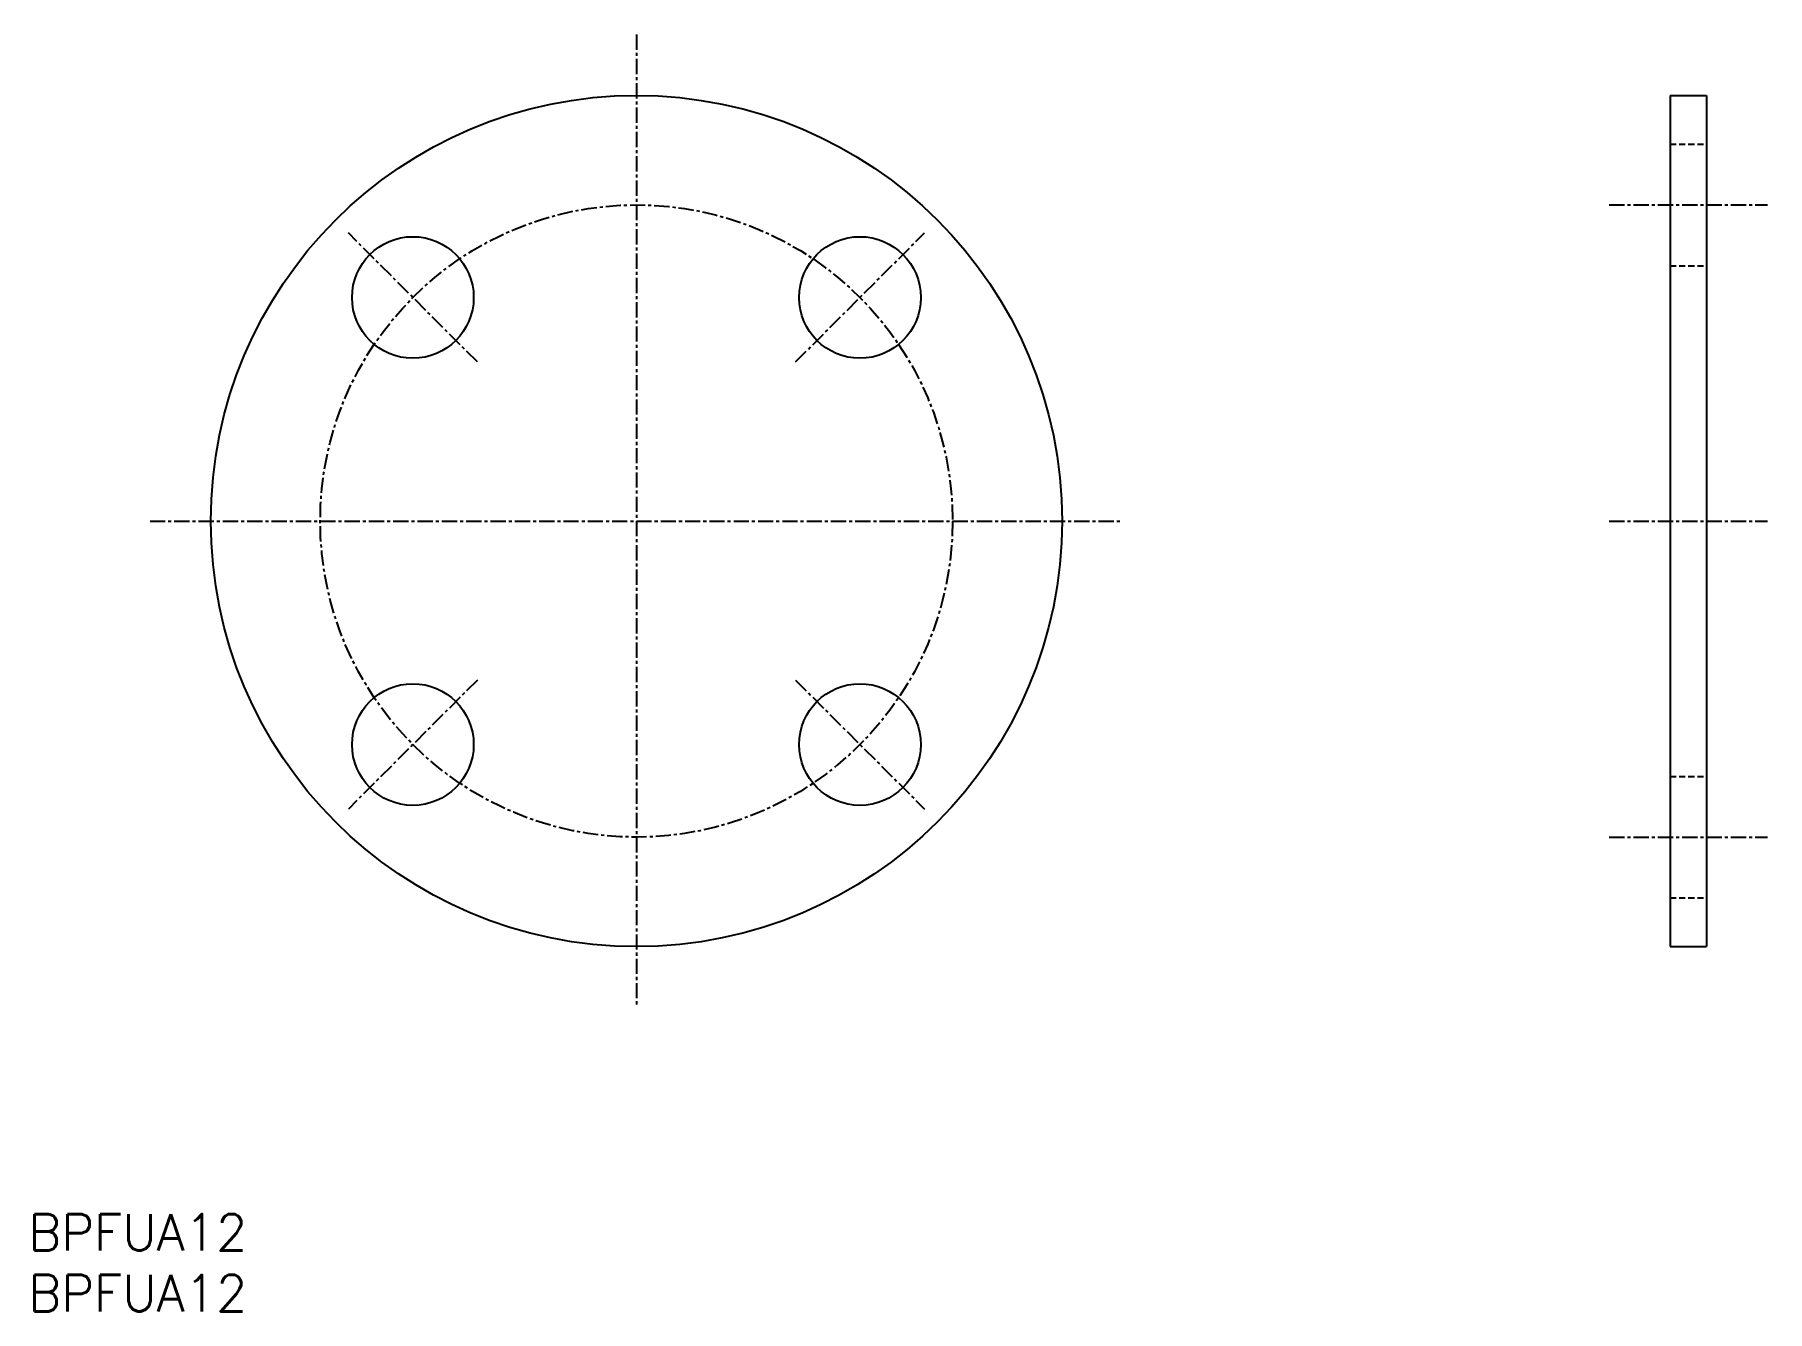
# Model space of a CAD drawing. Extents: x 1 to 143, y 0 to 105.
import ezdxf

# ---------------------------------------------------------------- set-up
doc = ezdxf.new("R2010")
doc.units = 0
doc.linetypes.add('CENTER', pattern=[2, 1.25, -0.25, 0.25, -0.25])
doc.linetypes.add('DASHED', pattern=[0.75, 0.5, -0.25])
doc.layers.get('0').update_dxf_attribs({"linetype": 'CONTINUOUS'})
doc.layers.add('CENTER', color=1, linetype='CENTER')
doc.styles.get("Standard").update_dxf_attribs({"font": 'txt.shx'})

# ---------------------------------------------------------------- blocks, each defined once
blk = doc.blocks.new('*U4')
at = {"color": 7, "linetype": 'CONTINUOUS'}
blk.add_text('BPFUA12', height=3, dxfattribs=at).set_placement((0, 0))
blk = doc.blocks.new('*U5')
at = {"color": 7, "linetype": 'CONTINUOUS'}
blk.add_text('BPFUA12', height=3, dxfattribs=at).set_placement((0, 5))

msp = doc.modelspace()

# ---------------------------------------------------------------- linework, layer by layer
at = {"color": 7, "linetype": 'CONTINUOUS'}
for p, q in [((135, 100), (135, 30)), ((135, 100), (138, 100)), ((138, 100), (138, 30)), ((135, 30), (138, 30))]:
    msp.add_line(p, q, dxfattribs=at)
at = {"color": 3, "linetype": 'DASHED'}
for p, q in [((135, 96), (138, 96)), ((135, 86), (138, 86)), ((135, 44), (138, 44)), ((135, 34), (138, 34))]:
    msp.add_line(p, q, dxfattribs=at)
at = {"color": 7, "linetype": 'CONTINUOUS'}
for centre, radius in [((50, 65), 35), ((31.615223, 83.384777), 5), ((68.384777, 83.384777), 5), ((31.615223, 46.615223), 5), ((68.384777, 46.615223), 5)]:
    msp.add_circle(centre, radius, dxfattribs=at)
at = {"layer": 'CENTER', "color": 1, "linetype": 'CENTER'}
for p, q in [((50, 105), (50, 25)), ((130, 91), (143, 91)), ((36.918525, 78.081475), (26.311922, 88.688078)), ((63.081475, 78.081475), (73.688078, 88.688078)), ((10, 65), (90, 65)), ((130, 65), (143, 65)), ((36.918525, 51.918525), (26.311922, 41.311922)), ((63.081475, 51.918525), (73.688078, 41.311922)), ((130, 39), (143, 39))]:
    msp.add_line(p, q, dxfattribs=at)
msp.add_circle((50, 65), 26, dxfattribs=at)

# ---------------------------------------------------------------- block references
at = {"color": 7, "linetype": 'CONTINUOUS'}
for name in ['*U5', '*U4']:
    msp.add_blockref(name, (0, 0), dxfattribs=at)

doc.saveas('drawing.dxf')
